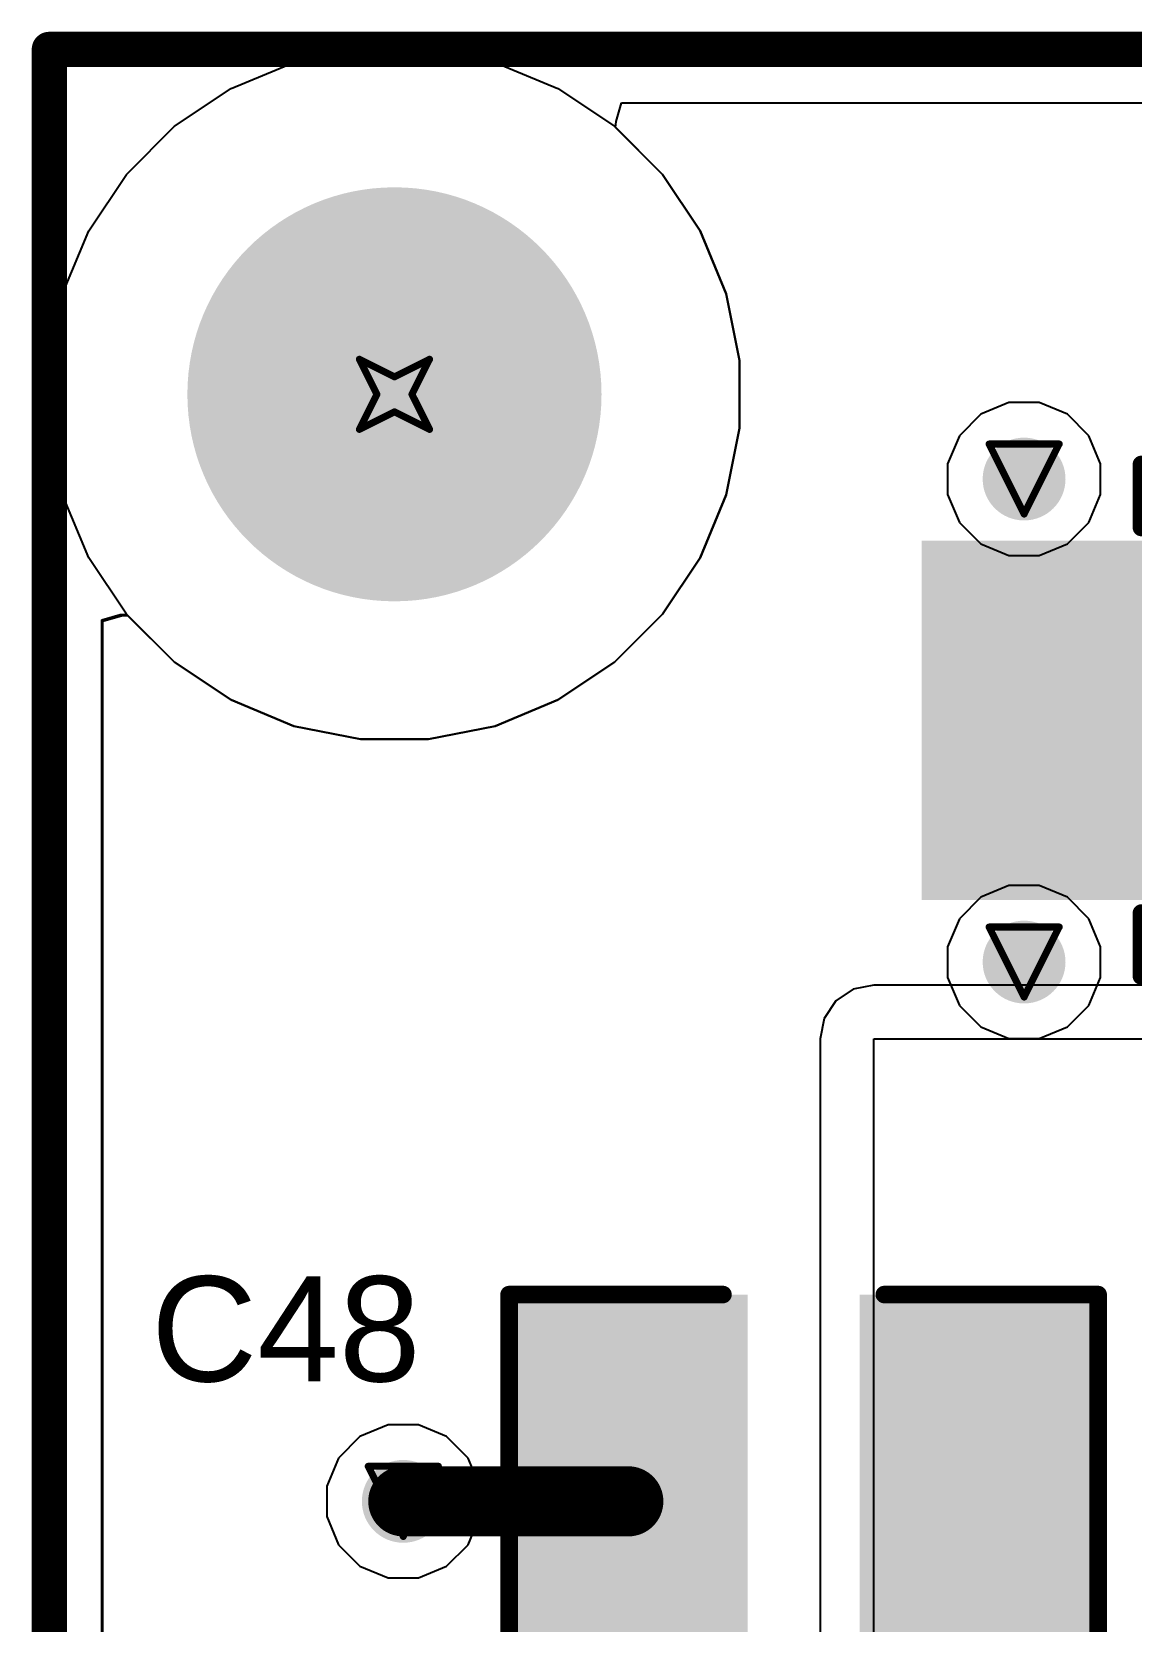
# Model space of a CAD drawing. Header units: inches. Extents: x 0 to 5359, y 0 to 5098.
# Drawn here: x -0.13 to 7.84, y 108.61 to 120.13 of the extents above; entities that cross this region are included whole.
import ezdxf

# ---------------------------------------------------------------- set-up
doc = ezdxf.new("R2010")
doc.units = ezdxf.units.IN
for name, color, linetype in [('Board Outline', 216, 'Continuous'), ('Bottom Layer', 5, 'Continuous'), ('Bottom Solder', 6, 'Continuous'), ('Drill Drawing', 1, 'Continuous'), ('Layer 1', 16, 'Continuous'), ('Layer 2', 76, 'Continuous'), ('Multi-Layer', 9, 'Continuous'), ('Pad Holes', 156, 'Continuous'), ('Top Layer', 1, 'Continuous'), ('Top Overlay', 2, 'Continuous'), ('Top Paste', 8, 'Continuous'), ('Top Solder', 216, 'Continuous'), ('Via Holes', 16, 'Continuous')]:
    doc.layers.add(name, color=color, linetype=linetype)
doc.styles.add('Arial', font='', dxfattribs={"height": 0.2})
doc.styles.get('Arial').set_extended_font_data('Arial')

# ---------------------------------------------------------------- blocks, each defined once
blk = doc.blocks.new('SMB__9')
at = {"layer": 'Top Layer'}
for points in [[(-3.7, -1.2), (-3.7, 1.2), (-0.9, 1.2), (-0.9, -1.2)], [(0.9, -1.2), (0.9, 1.2), (3.7, 1.2), (3.7, -1.2)]]:
    blk.add_hatch(color=1, dxfattribs=at).paths.add_polyline_path(points)
at = {"layer": 'Top Overlay'}
for points in [[(2.591, 1.245), (4.826, 1.245), (4.826, 1.905), (2.591, 1.905)], [(3.734, -1.651), (4.826, -1.651), (4.826, 1.346), (3.734, 1.346)], [(2.591, -1.905), (4.826, -1.905), (4.826, -1.245), (2.591, -1.245)]]:
    blk.add_hatch(color=2, dxfattribs=at).paths.add_polyline_path(points)
at = {"layer": 'Top Paste'}
for points in [[(-3.7, -1.2), (-3.7, 1.2), (-0.9, 1.2), (-0.9, -1.2)], [(0.9, -1.2), (0.9, 1.2), (3.7, 1.2), (3.7, -1.2)]]:
    blk.add_hatch(color=8, dxfattribs=at).paths.add_polyline_path(points)
at = {"layer": 'Top Solder'}
for points in [[(-3.802, -1.302), (-3.802, 1.302), (-0.798, 1.302), (-0.798, -1.302)], [(0.798, -1.302), (0.798, 1.302), (3.802, 1.302), (3.802, -1.302)]]:
    blk.add_hatch(color=216, dxfattribs=at).paths.add_polyline_path(points)
at = {"layer": 'Top Overlay'}
for points in [[(-2.21, 1.397, 0.127, 0.127, 0), (-2.21, 1.854, 0.127, 0.127, 0)], [(-2.21, 1.854, 0.127, 0.127, 0), (2.591, 1.854, 0.127, 0.127, 0)], [(-2.21, -1.854, 0.127, 0.127, 0), (-2.21, -1.397, 0.127, 0.127, 0)], [(-2.21, -1.854, 0.127, 0.127, 0), (2.591, -1.854, 0.127, 0.127, 0)]]:
    blk.add_lwpolyline(points, format="xyseb", dxfattribs=at)
for points in [[(-2.242, 1.854, 0.0635, 0.0635, 1), (-2.178, 1.854, 0.0635, 0.0635, 1)], [(-2.242, 1.854, 0.0635, 0.0635, 1), (-2.178, 1.854, 0.0635, 0.0635, 1)], [(2.559, 1.854, 0.0635, 0.0635, 1), (2.623, 1.854, 0.0635, 0.0635, 1)], [(-2.242, 1.397, 0.0635, 0.0635, 1), (-2.178, 1.397, 0.0635, 0.0635, 1)], [(-2.242, -1.397, 0.0635, 0.0635, 1), (-2.178, -1.397, 0.0635, 0.0635, 1)], [(-2.242, -1.854, 0.0635, 0.0635, 1), (-2.178, -1.854, 0.0635, 0.0635, 1)], [(-2.242, -1.854, 0.0635, 0.0635, 1), (-2.178, -1.854, 0.0635, 0.0635, 1)], [(2.559, -1.854, 0.0635, 0.0635, 1), (2.623, -1.854, 0.0635, 0.0635, 1)]]:
    blk.add_lwpolyline(points, format="xyseb", close=True, dxfattribs=at)
blk = doc.blocks.new('C___1210_317')
at = {"layer": 'Top Layer'}
for points in [[(-2.032, 1.397), (-0.508, 1.397), (-0.508, -1.397), (-2.032, -1.397)], [(0.508, 1.397), (2.032, 1.397), (2.032, -1.397), (0.508, -1.397)]]:
    blk.add_hatch(color=1, dxfattribs=at).paths.add_polyline_path(points)
at = {"layer": 'Top Paste'}
for points in [[(-2.032, 1.397), (-0.508, 1.397), (-0.508, -1.397), (-2.032, -1.397)], [(0.508, 1.397), (2.032, 1.397), (2.032, -1.397), (0.508, -1.397)]]:
    blk.add_hatch(color=8, dxfattribs=at).paths.add_polyline_path(points)
at = {"layer": 'Top Solder'}
for points in [[(-2.1336, 1.4986), (-0.4064, 1.4986), (-0.4064, -1.4986), (-2.1336, -1.4986)], [(0.4064, 1.4986), (2.1336, 1.4986), (2.1336, -1.4986), (0.4064, -1.4986)]]:
    blk.add_hatch(color=216, dxfattribs=at).paths.add_polyline_path(points)
at = {"layer": 'Top Overlay'}
for points in [[(-2.1336, 1.4986, 0.127, 0.127, 0), (-0.5842, 1.4986, 0.127, 0.127, 0)], [(-2.1336, -1.4986, 0.127, 0.127, 0), (-2.1336, 1.4986, 0.127, 0.127, 0)], [(0.5842, 1.4986, 0.127, 0.127, 0), (2.1336, 1.4986, 0.127, 0.127, 0)], [(2.1336, -1.4986, 0.127, 0.127, 0), (2.1336, 1.4986, 0.127, 0.127, 0)], [(-2.1336, -1.4986, 0.127, 0.127, 0), (-0.5842, -1.4986, 0.127, 0.127, 0)], [(0.5842, -1.4986, 0.127, 0.127, 0), (2.1336, -1.4986, 0.127, 0.127, 0)]]:
    blk.add_lwpolyline(points, format="xyseb", dxfattribs=at)
for points in [[(-2.16535, 1.4986, 0.0635, 0.0635, 1), (-2.10185, 1.4986, 0.0635, 0.0635, 1)], [(-2.16535, 1.4986, 0.0635, 0.0635, 1), (-2.10185, 1.4986, 0.0635, 0.0635, 1)], [(-0.61595, 1.4986, 0.0635, 0.0635, 1), (-0.55245, 1.4986, 0.0635, 0.0635, 1)], [(0.55245, 1.4986, 0.0635, 0.0635, 1), (0.61595, 1.4986, 0.0635, 0.0635, 1)], [(2.10185, 1.4986, 0.0635, 0.0635, 1), (2.16535, 1.4986, 0.0635, 0.0635, 1)], [(2.10185, 1.4986, 0.0635, 0.0635, 1), (2.16535, 1.4986, 0.0635, 0.0635, 1)], [(-2.16535, -1.4986, 0.0635, 0.0635, 1), (-2.10185, -1.4986, 0.0635, 0.0635, 1)], [(-2.16535, -1.4986, 0.0635, 0.0635, 1), (-2.10185, -1.4986, 0.0635, 0.0635, 1)], [(-0.61595, -1.4986, 0.0635, 0.0635, 1), (-0.55245, -1.4986, 0.0635, 0.0635, 1)], [(0.55245, -1.4986, 0.0635, 0.0635, 1), (0.61595, -1.4986, 0.0635, 0.0635, 1)], [(2.10185, -1.4986, 0.0635, 0.0635, 1), (2.16535, -1.4986, 0.0635, 0.0635, 1)], [(2.10185, -1.4986, 0.0635, 0.0635, 1), (2.16535, -1.4986, 0.0635, 0.0635, 1)]]:
    blk.add_lwpolyline(points, format="xyseb", close=True, dxfattribs=at)

msp = doc.modelspace()

# ---------------------------------------------------------------- hatches: boundary and pattern name
at = {"layer": 'Bottom Layer'}
h = msp.add_hatch(color=5, dxfattribs=at)
edge = h.paths.add_edge_path()
edge.add_arc((7.061, 116.886), 0.3, 0, 360)
h = msp.add_hatch(color=5, dxfattribs=at)
edge = h.paths.add_edge_path()
edge.add_arc((7.061, 113.386), 0.3, 0, 360)
h = msp.add_hatch(color=5, dxfattribs=at)
edge = h.paths.add_edge_path()
edge.add_arc((2.564, 109.478), 0.3, 0, 360)
at = {"layer": 'Bottom Solder'}
h = msp.add_hatch(color=6, dxfattribs=at)
edge = h.paths.add_edge_path()
edge.add_arc((2.5, 117.5), 0.102, 0, 360)
at = {"layer": 'Layer 1'}
h = msp.add_hatch(color=16, dxfattribs=at)
edge = h.paths.add_edge_path()
edge.add_arc((7.061, 116.886), 0.3, 0, 360)
h = msp.add_hatch(color=16, dxfattribs=at)
edge = h.paths.add_edge_path()
edge.add_arc((7.061, 113.386), 0.3, 0, 360)
h = msp.add_hatch(color=16, dxfattribs=at)
edge = h.paths.add_edge_path()
edge.add_arc((2.564, 109.478), 0.3, 0, 360)
at = {"layer": 'Layer 2'}
h = msp.add_hatch(color=76, dxfattribs=at)
edge = h.paths.add_edge_path()
edge.add_arc((7.061, 116.886), 0.3, 0, 360)
h = msp.add_hatch(color=76, dxfattribs=at)
edge = h.paths.add_edge_path()
edge.add_arc((7.061, 113.386), 0.3, 0, 360)
h = msp.add_hatch(color=76, dxfattribs=at)
edge = h.paths.add_edge_path()
edge.add_arc((2.564, 109.478), 0.3, 0, 360)
at = {"layer": 'Pad Holes'}
h = msp.add_hatch(color=7, dxfattribs=at)
edge = h.paths.add_edge_path()
edge.add_arc((2.5, 117.5), 1.5, 0, 360)
at = {"layer": 'Top Layer'}
h = msp.add_hatch(color=1, dxfattribs=at)
edge = h.paths.add_edge_path()
edge.add_arc((7.061, 116.886), 0.3, 0, 360)
h = msp.add_hatch(color=1, dxfattribs=at)
edge = h.paths.add_edge_path()
edge.add_arc((7.061, 113.386), 0.3, 0, 360)
h = msp.add_hatch(color=1, dxfattribs=at)
edge = h.paths.add_edge_path()
edge.add_arc((2.564, 109.478), 0.3, 0, 360)
at = {"layer": 'Top Solder'}
h = msp.add_hatch(color=216, dxfattribs=at)
edge = h.paths.add_edge_path()
edge.add_arc((2.5, 117.5), 0.102, 0, 360)
at = {"layer": 'Via Holes'}
h = msp.add_hatch(color=7, dxfattribs=at)
edge = h.paths.add_edge_path()
edge.add_arc((7.061, 116.886), 0.15, 0, 360)
h = msp.add_hatch(color=7, dxfattribs=at)
edge = h.paths.add_edge_path()
edge.add_arc((7.061, 113.386), 0.15, 0, 360)
h = msp.add_hatch(color=7, dxfattribs=at)
edge = h.paths.add_edge_path()
edge.add_arc((2.564, 109.478), 0.15, 0, 360)

# ---------------------------------------------------------------- linework, layer by layer
at = {"layer": 'Board Outline'}
for points in [[(0, 0, 0.254, 0.254, 0), (0, 120, 0.254, 0.254, 0)], [(0, 120, 0.254, 0.254, 0), (110, 120, 0.254, 0.254, 0)]]:
    msp.add_lwpolyline(points, format="xyseb", dxfattribs=at)
msp.add_lwpolyline([(-0.064, 120, 0.127, 0.127, 1), (0.063, 120, 0.127, 0.127, 1)], format="xyseb", close=True, dxfattribs=at)
msp.add_lwpolyline([(-0.064, 120, 0.127, 0.127, 1), (0.063, 120, 0.127, 0.127, 1)], format="xyseb", close=True, dxfattribs=at)
at = {"layer": 'Bottom Layer'}
for p, q in [((4.105, 119.478), (4.145, 119.612)), ((4.145, 119.612), (35.652, 119.612)), ((4.102, 119.434), (4.105, 119.478)), ((4.442, 119.094), (4.102, 119.434)), ((4.715, 118.684), (4.442, 119.094)), ((4.904, 118.229), (4.715, 118.684)), ((5, 117.746), (4.904, 118.229)), ((5, 117.254), (5, 117.746)), ((4.904, 116.771), (5, 117.254)), ((4.715, 116.316), (4.904, 116.771)), ((4.442, 115.906), (4.715, 116.316)), ((0.388, 115.855), (0.522, 115.895)), ((0.522, 115.895), (0.566, 115.898)), ((0.566, 115.898), (0.906, 115.558)), ((4.094, 115.558), (4.442, 115.906)), ((0.388, 80.129), (0.388, 115.855)), ((0.906, 115.558), (1.316, 115.285)), ((3.684, 115.285), (4.094, 115.558)), ((1.316, 115.285), (1.771, 115.096)), ((3.229, 115.096), (3.684, 115.285)), ((1.771, 115.096), (2.254, 115)), ((2.746, 115), (3.229, 115.096)), ((2.254, 115), (2.746, 115))]:
    msp.add_line(p, q, dxfattribs=at)
at = {"layer": 'Drill Drawing'}
for points in [[(2.246, 117.754, 0.0508, 0.0508, 0), (2.5, 117.627, 0.0508, 0.0508, 0)], [(2.246, 117.754, 0.0508, 0.0508, 0), (2.373, 117.5, 0.0508, 0.0508, 0)], [(2.5, 117.627, 0.0508, 0.0508, 0), (2.754, 117.754, 0.0508, 0.0508, 0)], [(2.627, 117.5, 0.0508, 0.0508, 0), (2.754, 117.754, 0.0508, 0.0508, 0)], [(2.246, 117.246, 0.0508, 0.0508, 0), (2.373, 117.5, 0.0508, 0.0508, 0)], [(2.627, 117.5, 0.0508, 0.0508, 0), (2.754, 117.246, 0.0508, 0.0508, 0)], [(2.246, 117.246, 0.0508, 0.0508, 0), (2.5, 117.373, 0.0508, 0.0508, 0)], [(2.5, 117.373, 0.0508, 0.0508, 0), (2.754, 117.246, 0.0508, 0.0508, 0)], [(6.807, 117.14, 0.0508, 0.0508, 0), (7.315, 117.14, 0.0508, 0.0508, 0)], [(6.807, 117.14, 0.0508, 0.0508, 0), (7.061, 116.632, 0.0508, 0.0508, 0)], [(7.061, 116.632, 0.0508, 0.0508, 0), (7.315, 117.14, 0.0508, 0.0508, 0)], [(6.807, 113.64, 0.0508, 0.0508, 0), (7.315, 113.64, 0.0508, 0.0508, 0)], [(6.807, 113.64, 0.0508, 0.0508, 0), (7.061, 113.132, 0.0508, 0.0508, 0)], [(7.061, 113.132, 0.0508, 0.0508, 0), (7.315, 113.64, 0.0508, 0.0508, 0)], [(2.31, 109.732, 0.0508, 0.0508, 0), (2.818, 109.732, 0.0508, 0.0508, 0)], [(2.31, 109.732, 0.0508, 0.0508, 0), (2.564, 109.224, 0.0508, 0.0508, 0)], [(2.564, 109.224, 0.0508, 0.0508, 0), (2.818, 109.732, 0.0508, 0.0508, 0)]]:
    msp.add_lwpolyline(points, format="xyseb", dxfattribs=at)
for points in [[(2.233, 117.754, 0.0254, 0.0254, 1), (2.259, 117.754, 0.0254, 0.0254, 1)], [(2.233, 117.754, 0.0254, 0.0254, 1), (2.259, 117.754, 0.0254, 0.0254, 1)], [(2.741, 117.754, 0.0254, 0.0254, 1), (2.767, 117.754, 0.0254, 0.0254, 1)], [(2.741, 117.754, 0.0254, 0.0254, 1), (2.767, 117.754, 0.0254, 0.0254, 1)], [(2.487, 117.627, 0.0254, 0.0254, 1), (2.513, 117.627, 0.0254, 0.0254, 1)], [(2.487, 117.627, 0.0254, 0.0254, 1), (2.513, 117.627, 0.0254, 0.0254, 1)], [(2.36, 117.5, 0.0254, 0.0254, 1), (2.386, 117.5, 0.0254, 0.0254, 1)], [(2.36, 117.5, 0.0254, 0.0254, 1), (2.386, 117.5, 0.0254, 0.0254, 1)], [(2.614, 117.5, 0.0254, 0.0254, 1), (2.64, 117.5, 0.0254, 0.0254, 1)], [(2.614, 117.5, 0.0254, 0.0254, 1), (2.64, 117.5, 0.0254, 0.0254, 1)], [(2.487, 117.373, 0.0254, 0.0254, 1), (2.513, 117.373, 0.0254, 0.0254, 1)], [(2.487, 117.373, 0.0254, 0.0254, 1), (2.513, 117.373, 0.0254, 0.0254, 1)], [(2.233, 117.246, 0.0254, 0.0254, 1), (2.259, 117.246, 0.0254, 0.0254, 1)], [(2.233, 117.246, 0.0254, 0.0254, 1), (2.259, 117.246, 0.0254, 0.0254, 1)], [(2.741, 117.246, 0.0254, 0.0254, 1), (2.767, 117.246, 0.0254, 0.0254, 1)], [(2.741, 117.246, 0.0254, 0.0254, 1), (2.767, 117.246, 0.0254, 0.0254, 1)], [(6.795, 117.14, 0.0254, 0.0254, 1), (6.82, 117.14, 0.0254, 0.0254, 1)], [(6.795, 117.14, 0.0254, 0.0254, 1), (6.82, 117.14, 0.0254, 0.0254, 1)], [(7.302, 117.14, 0.0254, 0.0254, 1), (7.328, 117.14, 0.0254, 0.0254, 1)], [(7.302, 117.14, 0.0254, 0.0254, 1), (7.328, 117.14, 0.0254, 0.0254, 1)], [(7.049, 116.632, 0.0254, 0.0254, 1), (7.074, 116.632, 0.0254, 0.0254, 1)], [(7.049, 116.632, 0.0254, 0.0254, 1), (7.074, 116.632, 0.0254, 0.0254, 1)], [(6.795, 113.64, 0.0254, 0.0254, 1), (6.82, 113.64, 0.0254, 0.0254, 1)], [(6.795, 113.64, 0.0254, 0.0254, 1), (6.82, 113.64, 0.0254, 0.0254, 1)], [(7.302, 113.64, 0.0254, 0.0254, 1), (7.328, 113.64, 0.0254, 0.0254, 1)], [(7.302, 113.64, 0.0254, 0.0254, 1), (7.328, 113.64, 0.0254, 0.0254, 1)], [(7.049, 113.132, 0.0254, 0.0254, 1), (7.074, 113.132, 0.0254, 0.0254, 1)], [(7.049, 113.132, 0.0254, 0.0254, 1), (7.074, 113.132, 0.0254, 0.0254, 1)], [(2.297, 109.732, 0.0254, 0.0254, 1), (2.323, 109.732, 0.0254, 0.0254, 1)], [(2.297, 109.732, 0.0254, 0.0254, 1), (2.323, 109.732, 0.0254, 0.0254, 1)], [(2.805, 109.732, 0.0254, 0.0254, 1), (2.831, 109.732, 0.0254, 0.0254, 1)], [(2.805, 109.732, 0.0254, 0.0254, 1), (2.831, 109.732, 0.0254, 0.0254, 1)], [(2.551, 109.224, 0.0254, 0.0254, 1), (2.577, 109.224, 0.0254, 0.0254, 1)], [(2.551, 109.224, 0.0254, 0.0254, 1), (2.577, 109.224, 0.0254, 0.0254, 1)]]:
    msp.add_lwpolyline(points, format="xyseb", close=True, dxfattribs=at)
at = {"layer": 'Layer 1'}
for p, q in [((4.105, 119.478), (4.145, 119.612)), ((4.145, 119.612), (105.855, 119.612)), ((4.102, 119.434), (4.105, 119.478)), ((4.442, 119.094), (4.102, 119.434)), ((4.715, 118.684), (4.442, 119.094)), ((4.904, 118.229), (4.715, 118.684)), ((5, 117.746), (4.904, 118.229)), ((5, 117.254), (5, 117.746)), ((4.904, 116.771), (5, 117.254)), ((4.715, 116.316), (4.904, 116.771)), ((4.442, 115.906), (4.715, 116.316)), ((0.388, 115.855), (0.522, 115.895)), ((0.522, 115.895), (0.566, 115.898)), ((0.566, 115.898), (0.906, 115.558)), ((4.094, 115.558), (4.442, 115.906)), ((0.388, 4.145), (0.388, 115.855)), ((0.906, 115.558), (1.316, 115.285)), ((3.684, 115.285), (4.094, 115.558)), ((1.316, 115.285), (1.771, 115.096)), ((3.229, 115.096), (3.684, 115.285)), ((1.771, 115.096), (2.254, 115)), ((2.746, 115), (3.229, 115.096)), ((2.254, 115), (2.746, 115))]:
    msp.add_line(p, q, dxfattribs=at)
at = {"layer": 'Layer 2'}
for p, q in [((4.105, 119.478), (4.145, 119.612)), ((4.145, 119.612), (69.11, 119.612)), ((4.102, 119.434), (4.105, 119.478)), ((4.442, 119.094), (4.102, 119.434)), ((4.715, 118.684), (4.442, 119.094)), ((4.904, 118.229), (4.715, 118.684)), ((5, 117.746), (4.904, 118.229)), ((5, 117.254), (5, 117.746)), ((6.951, 117.44), (6.747, 117.355)), ((7.171, 117.44), (6.951, 117.44)), ((7.375, 117.355), (7.171, 117.44)), ((4.904, 116.771), (5, 117.254)), ((6.747, 117.355), (6.592, 117.199)), ((7.531, 117.199), (7.375, 117.355)), ((6.592, 117.199), (6.507, 116.996)), ((7.615, 116.996), (7.531, 117.199)), ((6.507, 116.996), (6.507, 116.775)), ((7.615, 116.775), (7.615, 116.996)), ((4.715, 116.316), (4.904, 116.771)), ((6.507, 116.775), (6.592, 116.572)), ((7.531, 116.572), (7.615, 116.775)), ((6.592, 116.572), (6.747, 116.416)), ((7.375, 116.416), (7.531, 116.572)), ((6.747, 116.416), (6.951, 116.332)), ((6.951, 116.332), (7.171, 116.332)), ((7.171, 116.332), (7.375, 116.416)), ((4.442, 115.906), (4.715, 116.316)), ((0.381, 115.865), (0.514, 115.905)), ((0.514, 115.905), (0.559, 115.906)), ((0.559, 115.906), (0.906, 115.558)), ((4.094, 115.558), (4.442, 115.906)), ((0.381, 92.784), (0.381, 115.865)), ((0.906, 115.558), (1.316, 115.285)), ((3.684, 115.285), (4.094, 115.558)), ((1.316, 115.285), (1.771, 115.096)), ((3.229, 115.096), (3.684, 115.285)), ((1.771, 115.096), (2.254, 115)), ((2.746, 115), (3.229, 115.096)), ((2.254, 115), (2.746, 115)), ((6.951, 113.94), (6.747, 113.855)), ((7.171, 113.94), (6.951, 113.94)), ((7.375, 113.855), (7.171, 113.94)), ((6.747, 113.855), (6.592, 113.699)), ((7.531, 113.699), (7.375, 113.855)), ((6.592, 113.699), (6.507, 113.496)), ((7.615, 113.496), (7.531, 113.699)), ((6.507, 113.496), (6.507, 113.275)), ((7.615, 113.275), (7.615, 113.496)), ((6.507, 113.275), (6.592, 113.072)), ((7.531, 113.072), (7.615, 113.275)), ((6.592, 113.072), (6.747, 112.916)), ((7.375, 112.916), (7.531, 113.072)), ((6.747, 112.916), (6.951, 112.832)), ((7.171, 112.832), (7.375, 112.916)), ((6.951, 112.832), (7.171, 112.832)), ((2.454, 110.032), (2.25, 109.948)), ((2.674, 110.032), (2.454, 110.032)), ((2.878, 109.948), (2.674, 110.032)), ((2.25, 109.948), (2.094, 109.792)), ((3.034, 109.792), (2.878, 109.948)), ((2.094, 109.792), (2.01, 109.588)), ((3.118, 109.588), (3.034, 109.792)), ((2.01, 109.588), (2.01, 109.368)), ((3.118, 109.368), (3.118, 109.588)), ((2.01, 109.368), (2.094, 109.164)), ((3.034, 109.164), (3.118, 109.368)), ((2.094, 109.164), (2.25, 109.008)), ((2.878, 109.008), (3.034, 109.164)), ((2.25, 109.008), (2.454, 108.924)), ((2.674, 108.924), (2.878, 109.008)), ((2.454, 108.924), (2.674, 108.924))]:
    msp.add_line(p, q, dxfattribs=at)
at = {"layer": 'Multi-Layer'}
for p, q in [((1.316, 119.715), (1.771, 119.904)), ((1.771, 119.904), (2.254, 120)), ((2.254, 120), (2.5, 120)), ((2.5, 120), (2.746, 120)), ((2.746, 120), (3.229, 119.904)), ((3.229, 119.904), (3.684, 119.715)), ((0.906, 119.442), (1.316, 119.715)), ((3.684, 119.715), (4.094, 119.442)), ((0.558, 119.094), (0.906, 119.442)), ((4.094, 119.442), (4.442, 119.094)), ((0.285, 118.684), (0.558, 119.094)), ((4.442, 119.094), (4.715, 118.684)), ((0.096, 118.229), (0.285, 118.684)), ((4.715, 118.684), (4.904, 118.229)), ((0, 117.746), (0.096, 118.229)), ((4.904, 118.229), (5, 117.746)), ((0, 117.5), (0, 117.746)), ((5, 117.746), (5, 117.5)), ((0, 117.254), (0, 117.5)), ((5, 117.5), (5, 117.254)), ((0.096, 116.771), (0, 117.254)), ((5, 117.254), (4.904, 116.771)), ((0.285, 116.316), (0.096, 116.771)), ((4.904, 116.771), (4.715, 116.316)), ((0.558, 115.906), (0.285, 116.316)), ((4.715, 116.316), (4.442, 115.906)), ((0.906, 115.558), (0.558, 115.906)), ((4.442, 115.906), (4.094, 115.558)), ((1.316, 115.285), (0.906, 115.558)), ((4.094, 115.558), (3.684, 115.285)), ((1.771, 115.096), (1.316, 115.285)), ((3.684, 115.285), (3.229, 115.096)), ((2.254, 115), (1.771, 115.096)), ((3.229, 115.096), (2.746, 115)), ((2.5, 115), (2.254, 115)), ((2.5, 115), (2.5, 115)), ((2.746, 115), (2.5, 115))]:
    msp.add_line(p, q, dxfattribs=at)
at = {"layer": 'Top Layer'}
for p, q in [((4.105, 119.478), (4.145, 119.612)), ((4.145, 119.612), (105.855, 119.612)), ((4.102, 119.434), (4.105, 119.478)), ((4.442, 119.094), (4.102, 119.434)), ((4.715, 118.684), (4.442, 119.094)), ((4.904, 118.229), (4.715, 118.684)), ((5, 117.746), (4.904, 118.229)), ((5, 117.254), (5, 117.746)), ((4.904, 116.771), (5, 117.254)), ((4.715, 116.316), (4.904, 116.771)), ((4.442, 115.906), (4.715, 116.316)), ((0.388, 115.855), (0.522, 115.895)), ((0.522, 115.895), (0.566, 115.898)), ((0.566, 115.898), (0.906, 115.558)), ((4.094, 115.558), (4.442, 115.906)), ((0.388, 4.145), (0.388, 115.855)), ((0.906, 115.558), (1.316, 115.285)), ((3.684, 115.285), (4.094, 115.558)), ((1.316, 115.285), (1.771, 115.096)), ((3.229, 115.096), (3.684, 115.285)), ((1.771, 115.096), (2.254, 115)), ((2.746, 115), (3.229, 115.096)), ((2.254, 115), (2.746, 115)), ((5.972, 113.218), (5.823, 113.189)), ((9.862, 113.218), (5.972, 113.218)), ((5.697, 113.104), (5.613, 112.978)), ((5.823, 113.189), (5.697, 113.104)), ((5.613, 112.978), (5.584, 112.83)), ((5.584, 112.83), (5.584, 104.581)), ((5.972, 104.581), (5.972, 112.83)), ((5.972, 112.83), (10.023, 112.83))]:
    msp.add_line(p, q, dxfattribs=at)
msp.add_lwpolyline([(2.564, 109.478, 0.508, 0.508, 0), (4.194, 109.478, 0.508, 0.508, 0)], format="xyseb", dxfattribs=at)
for points in [[(2.437, 109.478, 0.254, 0.254, 1), (2.691, 109.478, 0.254, 0.254, 1)], [(4.067, 109.478, 0.254, 0.254, 1), (4.321, 109.478, 0.254, 0.254, 1)]]:
    msp.add_lwpolyline(points, format="xyseb", close=True, dxfattribs=at)

# ---------------------------------------------------------------- block references
for name, p in [('SMB__9', (10.121, 115.138)), ('C___1210_317', (5.464, 109.478))]:
    msp.add_blockref(name, p)

# ---------------------------------------------------------------- texts
at = {"layer": 'Top Overlay', "style": 'Arial'}
msp.add_text('C48', height=0.762, dxfattribs=at).set_placement((0.737, 110.347))

doc.saveas('drawing.dxf')
